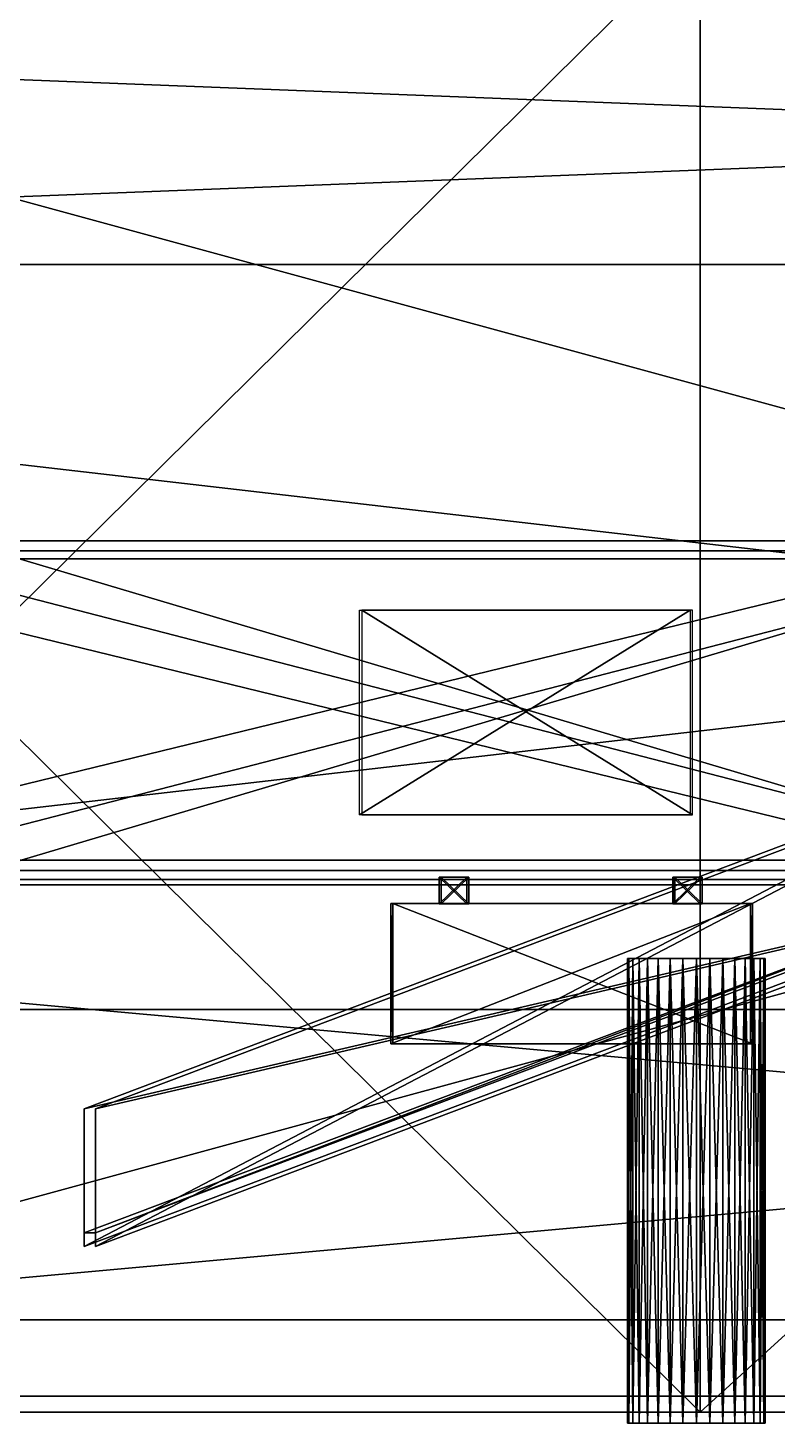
# Model space of a CAD drawing. Header units: metres. Extents: x -65 to 47, y 1 to 19.
# Drawn here: x -18.92 to -13.49, y 1.33 to 11.45 of the extents above; entities that cross this region are included whole.
import ezdxf

# ---------------------------------------------------------------- set-up
doc = ezdxf.new("R2010")
doc.units = ezdxf.units.M

msp = doc.modelspace()

# ---------------------------------------------------------------- linework, layer by layer
at = {"layer": 'AirlineSign.010'}
for points in [[(-16.5157, 5.74199, 138.196), (-14.1158, 7.22519, 138.178), (-14.1158, 5.74199, 138.178)], [(-14.1158, 7.22519, 138.178), (-16.5157, 5.74199, 138.196), (-16.5157, 7.22519, 138.196)], [(-16.4979, 7.22519, 140.524), (-14.098, 5.74199, 140.505), (-14.098, 7.22519, 140.505)], [(-14.098, 5.74199, 140.505), (-16.4979, 7.22519, 140.524), (-16.4979, 5.74199, 140.524)]]:
    msp.add_3dface(points, dxfattribs=at)
at = {"layer": 'back'}
for points in [[(-24.8963, 1.40639, -109.603), (-14.044, 12.1382, -109.603), (-14.044, 1.40639, -109.603)], [(-14.044, 12.1382, -109.603), (-24.8963, 1.40639, -109.603), (-24.8963, 12.1382, -109.603)], [(-14.044, 1.40639, -109.603), (-2.25657, 12.1382, -109.603), (-2.25658, 1.40639, -109.603)], [(-2.25657, 12.1382, -109.603), (-14.044, 1.40639, -109.603), (-14.044, 12.1382, -109.603)]]:
    msp.add_3dface(points, dxfattribs=at)
at = {"layer": 'Cube.005'}
for points in [[(-28.4474, 1.52413, 91.282), (12.5226, 5.23413, 91.282), (12.5226, 1.52413, 91.282)], [(12.5226, 5.23413, 91.282), (-28.4474, 1.52413, 91.282), (-28.4474, 5.23413, 91.282)], [(-28.4474, 5.23413, 114.572), (12.5226, 1.52413, 114.572), (12.5226, 5.23413, 114.572)], [(12.5226, 1.52413, 114.572), (-28.4474, 5.23413, 114.572), (-28.4474, 1.52413, 114.572)], [(12.5226, 5.23413, 91.282), (-28.4474, 5.23413, 114.572), (12.5226, 5.23413, 114.572)], [(-28.4474, 5.23413, 114.572), (12.5226, 5.23413, 91.282), (-28.4474, 5.23413, 91.282)], [(-28.4474, 1.52413, 91.282), (12.5226, 1.52413, 114.572), (-28.4474, 1.52413, 114.572)], [(12.5226, 1.52413, 114.572), (-28.4474, 1.52413, 91.282), (12.5226, 1.52413, 91.282)]]:
    msp.add_3dface(points, dxfattribs=at)
at = {"layer": 'Cube.007'}
for points in [[(-25.8545, 12.0763, -120.17), (10.8144, 2.0763, -116.252), (10.8144, 12.0763, -116.252)], [(10.8144, 2.0763, -116.252), (-25.8545, 12.0763, -120.17), (-25.8545, 2.0763, -120.17)], [(-22.1353, 2.0763, -154.972), (14.5336, 12.0763, -151.053), (14.5336, 2.0763, -151.053)], [(14.5336, 12.0763, -151.053), (-22.1353, 2.0763, -154.972), (-22.1353, 12.0763, -154.972)], [(-25.8545, 2.0763, -120.17), (11.2754, 2.0763, -120.565), (10.8144, 2.0763, -116.252)], [(11.2754, 2.0763, -120.565), (-25.8545, 2.0763, -120.17), (-25.3934, 2.0763, -124.484)], [(-25.3934, 2.0763, -124.484), (14.5336, 2.0763, -151.053), (11.2754, 2.0763, -120.565)], [(14.5336, 2.0763, -151.053), (-25.3934, 2.0763, -124.484), (-22.1353, 2.0763, -154.972)]]:
    msp.add_3dface(points, dxfattribs=at)
at = {"layer": 'Cube.011'}
for points in [[(-24.8963, 1.40639, -108.322), (-14.044, 1.40639, -92.2717), (-24.8963, 1.40639, -92.2717)], [(-14.044, 1.40639, -92.2717), (-24.8963, 1.40639, -108.322), (-14.044, 1.40639, -108.322)], [(-24.8963, 1.40639, -92.2717), (-14.044, 1.40639, -63.0661), (-24.8963, 1.40639, -63.0661)], [(-14.044, 1.40639, -63.0661), (-24.8963, 1.40639, -92.2717), (-14.044, 1.40639, -92.2717)], [(-24.8963, 1.40639, -109.603), (-14.044, 1.40639, -108.322), (-24.8963, 1.40639, -108.322)], [(-14.044, 1.40639, -108.322), (-24.8963, 1.40639, -109.603), (-14.044, 1.40639, -109.603)], [(-24.8963, 1.40639, 41.5326), (-14.044, 1.40639, 98.8857), (-24.8963, 1.40639, 98.8857)], [(-14.044, 1.40639, 98.8857), (-24.8963, 1.40639, 41.5326), (-14.044, 1.40639, 41.5326)], [(-24.8963, 1.40639, 98.8857), (-14.044, 1.40639, 100.397), (-24.8963, 1.40639, 100.397)], [(-14.044, 1.40639, 100.397), (-24.8963, 1.40639, 98.8857), (-14.044, 1.40639, 98.8857)], [(-24.8963, 1.40639, -63.0661), (-14.044, 1.40639, -33.0483), (-24.8963, 1.40639, -33.0483)], [(-14.044, 1.40639, -33.0483), (-24.8963, 1.40639, -63.0661), (-14.044, 1.40639, -63.0661)], [(-24.8963, 1.40639, -33.0483), (-14.044, 1.40639, -4.11331), (-24.8963, 1.40639, -4.11331)], [(-14.044, 1.40639, -4.11331), (-24.8963, 1.40639, -33.0483), (-14.044, 1.40639, -33.0483)], [(-24.8963, 1.40639, -4.11331), (-14.044, 1.40639, 13.742), (-24.8963, 1.40639, 13.742)], [(-14.044, 1.40639, 13.742), (-24.8963, 1.40639, -4.11331), (-14.044, 1.40639, -4.11331)], [(-24.8963, 1.40639, 13.742), (-14.044, 1.40639, 41.5326), (-24.8963, 1.40639, 41.5326)], [(-14.044, 1.40639, 41.5326), (-24.8963, 1.40639, 13.742), (-14.044, 1.40639, 13.742)], [(-14.044, 1.40639, -108.322), (-2.25658, 1.40639, -92.2717), (-14.044, 1.40639, -92.2717)], [(-2.25658, 1.40639, -92.2717), (-14.044, 1.40639, -108.322), (-2.25658, 1.40639, -108.322)], [(-14.044, 1.40639, -92.2717), (-2.25658, 1.40639, -63.0661), (-14.044, 1.40639, -63.0661)], [(-2.25658, 1.40639, -63.0661), (-14.044, 1.40639, -92.2717), (-2.25658, 1.40639, -92.2717)], [(-14.044, 1.40639, -109.603), (-2.25658, 1.40639, -108.322), (-14.044, 1.40639, -108.322)], [(-2.25658, 1.40639, -108.322), (-14.044, 1.40639, -109.603), (-2.25658, 1.40639, -109.603)], [(-14.044, 1.40639, 41.5326), (-2.25658, 1.40639, 98.8857), (-14.044, 1.40639, 98.8857)], [(-2.25658, 1.40639, 98.8857), (-14.044, 1.40639, 41.5326), (-2.25658, 1.40639, 41.5326)], [(-14.044, 1.40639, 98.8857), (-2.25657, 1.40639, 100.397), (-14.044, 1.40639, 100.397)], [(-2.25657, 1.40639, 100.397), (-14.044, 1.40639, 98.8857), (-2.25658, 1.40639, 98.8857)], [(-14.044, 1.40639, -63.0661), (-2.25658, 1.40639, -33.0483), (-14.044, 1.40639, -33.0483)], [(-2.25658, 1.40639, -33.0483), (-14.044, 1.40639, -63.0661), (-2.25658, 1.40639, -63.0661)], [(-14.044, 1.40639, -33.0483), (-2.25658, 1.40639, -4.11331), (-14.044, 1.40639, -4.11331)], [(-2.25658, 1.40639, -4.11331), (-14.044, 1.40639, -33.0483), (-2.25658, 1.40639, -33.0483)], [(-14.044, 1.40639, -4.11331), (-2.25658, 1.40639, 13.742), (-14.044, 1.40639, 13.742)], [(-2.25658, 1.40639, 13.742), (-14.044, 1.40639, -4.11331), (-2.25658, 1.40639, -4.11331)]]:
    msp.add_3dface(points, dxfattribs=at)
at = {"layer": 'Cube.031'}
for points in [[(-31.5457, 4.32833, 115.691), (15.2621, 4.32833, 117.182), (-31.5457, 4.32833, 117.182)], [(15.2621, 4.32833, 117.182), (-31.5457, 4.32833, 115.691), (15.2621, 4.32833, 115.691)], [(-31.5457, 4.32833, 57.1824), (15.2621, 4.32833, 58.8029), (-31.5457, 4.32833, 58.8029)], [(15.2621, 4.32833, 58.8029), (-31.5457, 4.32833, 57.1824), (15.2621, 4.32833, 57.1824)]]:
    msp.add_3dface(points, dxfattribs=at)
at = {"layer": 'Cylinder.001'}
for points in [[(-14.571, 1.32802, 116.245), (-14.5614, 4.69802, 116.343), (-14.571, 4.69802, 116.245)], [(-14.5614, 4.69802, 116.343), (-14.571, 1.32802, 116.245), (-14.5614, 1.32802, 116.343)], [(-14.5614, 1.32802, 116.147), (-14.571, 4.69802, 116.245), (-14.5614, 4.69802, 116.147)], [(-14.571, 4.69802, 116.245), (-14.5614, 1.32802, 116.147), (-14.571, 1.32802, 116.245)], [(-13.571, 4.69802, 116.245), (-14.571, 4.69802, 116.245), (-14.5614, 4.69802, 116.343)], [(-13.5806, 4.69802, 116.147), (-14.571, 4.69802, 116.245), (-13.571, 4.69802, 116.245)], [(-13.5806, 4.69802, 116.147), (-14.5614, 4.69802, 116.147), (-14.571, 4.69802, 116.245)], [(-14.5614, 1.32802, 116.343), (-14.5329, 4.69802, 116.436), (-14.5614, 4.69802, 116.343)], [(-14.5329, 4.69802, 116.436), (-14.5614, 1.32802, 116.343), (-14.5329, 1.32802, 116.436)], [(-14.5329, 1.32802, 116.054), (-14.5614, 4.69802, 116.147), (-14.5329, 4.69802, 116.054)], [(-14.5614, 4.69802, 116.147), (-14.5329, 1.32802, 116.054), (-14.5614, 1.32802, 116.147)], [(-13.5806, 4.69802, 116.343), (-14.5614, 4.69802, 116.343), (-14.5329, 4.69802, 116.436)], [(-13.571, 4.69802, 116.245), (-14.5614, 4.69802, 116.343), (-13.5806, 4.69802, 116.343)], [(-13.6091, 4.69802, 116.054), (-14.5614, 4.69802, 116.147), (-13.5806, 4.69802, 116.147)], [(-13.6091, 4.69802, 116.054), (-14.5329, 4.69802, 116.054), (-14.5614, 4.69802, 116.147)], [(-14.5329, 1.32802, 116.436), (-14.4867, 4.69802, 116.523), (-14.5329, 4.69802, 116.436)], [(-14.4867, 4.69802, 116.523), (-14.5329, 1.32802, 116.436), (-14.4867, 1.32802, 116.523)], [(-14.4867, 1.32802, 115.967), (-14.5329, 4.69802, 116.054), (-14.4867, 4.69802, 115.967)], [(-14.5329, 4.69802, 116.054), (-14.4867, 1.32802, 115.967), (-14.5329, 1.32802, 116.054)], [(-13.6091, 4.69802, 116.436), (-14.5329, 4.69802, 116.436), (-14.4867, 4.69802, 116.523)], [(-13.5806, 4.69802, 116.343), (-14.5329, 4.69802, 116.436), (-13.6091, 4.69802, 116.436)], [(-13.6553, 4.69802, 115.967), (-14.5329, 4.69802, 116.054), (-13.6091, 4.69802, 116.054)], [(-13.6553, 4.69802, 115.967), (-14.4867, 4.69802, 115.967), (-14.5329, 4.69802, 116.054)], [(-14.4867, 1.32802, 116.523), (-14.4246, 4.69802, 116.599), (-14.4867, 4.69802, 116.523)], [(-14.4246, 4.69802, 116.599), (-14.4867, 1.32802, 116.523), (-14.4246, 1.32802, 116.599)], [(-14.4246, 1.32802, 115.891), (-14.4867, 4.69802, 115.967), (-14.4246, 4.69802, 115.891)], [(-14.4867, 4.69802, 115.967), (-14.4246, 1.32802, 115.891), (-14.4867, 1.32802, 115.967)], [(-13.6553, 4.69802, 116.523), (-14.4867, 4.69802, 116.523), (-14.4246, 4.69802, 116.599)], [(-13.6091, 4.69802, 116.436), (-14.4867, 4.69802, 116.523), (-13.6553, 4.69802, 116.523)], [(-13.7174, 4.69802, 115.891), (-14.4867, 4.69802, 115.967), (-13.6553, 4.69802, 115.967)], [(-13.7174, 4.69802, 115.891), (-14.4246, 4.69802, 115.891), (-14.4867, 4.69802, 115.967)], [(-14.4246, 4.69802, 116.599), (-14.3488, 1.32802, 116.661), (-14.3488, 4.69802, 116.661)], [(-14.3488, 1.32802, 116.661), (-14.4246, 4.69802, 116.599), (-14.4246, 1.32802, 116.599)], [(-14.4246, 1.32802, 115.891), (-14.3488, 4.69802, 115.829), (-14.3488, 1.32802, 115.829)], [(-14.3488, 4.69802, 115.829), (-14.4246, 1.32802, 115.891), (-14.4246, 4.69802, 115.891)], [(-13.7174, 4.69802, 116.599), (-14.4246, 4.69802, 116.599), (-14.3488, 4.69802, 116.661)], [(-13.6553, 4.69802, 116.523), (-14.4246, 4.69802, 116.599), (-13.7174, 4.69802, 116.599)], [(-13.7932, 4.69802, 115.829), (-14.4246, 4.69802, 115.891), (-13.7174, 4.69802, 115.891)], [(-13.7932, 4.69802, 115.829), (-14.3488, 4.69802, 115.829), (-14.4246, 4.69802, 115.891)], [(-14.3488, 4.69802, 116.661), (-14.2623, 1.32802, 116.707), (-14.2623, 4.69802, 116.707)], [(-14.2623, 1.32802, 116.707), (-14.3488, 4.69802, 116.661), (-14.3488, 1.32802, 116.661)], [(-14.3488, 1.32802, 115.829), (-14.2623, 4.69802, 115.783), (-14.2623, 1.32802, 115.783)], [(-14.2623, 4.69802, 115.783), (-14.3488, 1.32802, 115.829), (-14.3488, 4.69802, 115.829)], [(-13.7932, 4.69802, 116.661), (-14.3488, 4.69802, 116.661), (-14.2623, 4.69802, 116.707)], [(-13.7174, 4.69802, 116.599), (-14.3488, 4.69802, 116.661), (-13.7932, 4.69802, 116.661)], [(-13.8797, 4.69802, 115.783), (-14.3488, 4.69802, 115.829), (-13.7932, 4.69802, 115.829)], [(-13.8797, 4.69802, 115.783), (-14.2623, 4.69802, 115.783), (-14.3488, 4.69802, 115.829)], [(-14.2623, 4.69802, 116.707), (-14.1685, 1.32802, 116.735), (-14.1685, 4.69802, 116.735)], [(-14.1685, 1.32802, 116.735), (-14.2623, 4.69802, 116.707), (-14.2623, 1.32802, 116.707)], [(-13.8797, 4.69802, 116.707), (-14.2623, 4.69802, 116.707), (-14.1685, 4.69802, 116.735)], [(-13.7932, 4.69802, 116.661), (-14.2623, 4.69802, 116.707), (-13.8797, 4.69802, 116.707)], [(-13.9735, 4.69802, 115.755), (-14.2623, 4.69802, 115.783), (-13.8797, 4.69802, 115.783)], [(-13.9735, 4.69802, 115.755), (-14.1685, 4.69802, 115.755), (-14.2623, 4.69802, 115.783)], [(-14.2623, 1.32802, 115.783), (-14.1685, 4.69802, 115.755), (-14.1685, 1.32802, 115.755)], [(-14.1685, 4.69802, 115.755), (-14.2623, 1.32802, 115.783), (-14.2623, 4.69802, 115.783)], [(-14.1685, 4.69802, 116.735), (-14.071, 1.32802, 116.745), (-14.071, 4.69802, 116.745)], [(-14.071, 1.32802, 116.745), (-14.1685, 4.69802, 116.735), (-14.1685, 1.32802, 116.735)], [(-13.9735, 4.69802, 116.735), (-14.1685, 4.69802, 116.735), (-14.071, 4.69802, 116.745)], [(-13.8797, 4.69802, 116.707), (-14.1685, 4.69802, 116.735), (-13.9735, 4.69802, 116.735)], [(-14.1685, 4.69802, 115.755), (-13.9735, 4.69802, 115.755), (-14.071, 4.69802, 115.745)], [(-14.1685, 1.32802, 115.755), (-14.071, 4.69802, 115.745), (-14.071, 1.32802, 115.745)], [(-14.071, 4.69802, 115.745), (-14.1685, 1.32802, 115.755), (-14.1685, 4.69802, 115.755)], [(-14.071, 1.32802, 115.745), (-13.9735, 4.69802, 115.755), (-13.9735, 1.32802, 115.755)], [(-13.9735, 4.69802, 115.755), (-14.071, 1.32802, 115.745), (-14.071, 4.69802, 115.745)], [(-14.071, 4.69802, 116.745), (-13.9735, 1.32802, 116.735), (-13.9735, 4.69802, 116.735)], [(-13.9735, 1.32802, 116.735), (-14.071, 4.69802, 116.745), (-14.071, 1.32802, 116.745)], [(-13.9735, 1.32802, 115.755), (-13.8797, 4.69802, 115.783), (-13.8797, 1.32802, 115.783)], [(-13.8797, 4.69802, 115.783), (-13.9735, 1.32802, 115.755), (-13.9735, 4.69802, 115.755)], [(-13.9735, 4.69802, 116.735), (-13.8797, 1.32802, 116.707), (-13.8797, 4.69802, 116.707)], [(-13.8797, 1.32802, 116.707), (-13.9735, 4.69802, 116.735), (-13.9735, 1.32802, 116.735)], [(-13.8797, 1.32802, 115.783), (-13.7932, 4.69802, 115.829), (-13.7932, 1.32802, 115.829)], [(-13.7932, 4.69802, 115.829), (-13.8797, 1.32802, 115.783), (-13.8797, 4.69802, 115.783)], [(-13.8797, 4.69802, 116.707), (-13.7932, 1.32802, 116.661), (-13.7932, 4.69802, 116.661)], [(-13.7932, 1.32802, 116.661), (-13.8797, 4.69802, 116.707), (-13.8797, 1.32802, 116.707)], [(-13.7932, 1.32802, 115.829), (-13.7174, 4.69802, 115.891), (-13.7174, 1.32802, 115.891)], [(-13.7174, 4.69802, 115.891), (-13.7932, 1.32802, 115.829), (-13.7932, 4.69802, 115.829)], [(-13.7932, 4.69802, 116.661), (-13.7174, 1.32802, 116.599), (-13.7174, 4.69802, 116.599)], [(-13.7174, 1.32802, 116.599), (-13.7932, 4.69802, 116.661), (-13.7932, 1.32802, 116.661)], [(-13.6553, 1.32802, 115.967), (-13.7174, 4.69802, 115.891), (-13.6553, 4.69802, 115.967)], [(-13.7174, 4.69802, 115.891), (-13.6553, 1.32802, 115.967), (-13.7174, 1.32802, 115.891)], [(-13.7174, 1.32802, 116.599), (-13.6553, 4.69802, 116.523), (-13.7174, 4.69802, 116.599)], [(-13.6553, 4.69802, 116.523), (-13.7174, 1.32802, 116.599), (-13.6553, 1.32802, 116.523)], [(-13.6091, 1.32802, 116.054), (-13.6553, 4.69802, 115.967), (-13.6091, 4.69802, 116.054)], [(-13.6553, 4.69802, 115.967), (-13.6091, 1.32802, 116.054), (-13.6553, 1.32802, 115.967)], [(-13.6553, 1.32802, 116.523), (-13.6091, 4.69802, 116.436), (-13.6553, 4.69802, 116.523)], [(-13.6091, 4.69802, 116.436), (-13.6553, 1.32802, 116.523), (-13.6091, 1.32802, 116.436)], [(-13.5806, 1.32802, 116.147), (-13.6091, 4.69802, 116.054), (-13.5806, 4.69802, 116.147)], [(-13.6091, 4.69802, 116.054), (-13.5806, 1.32802, 116.147), (-13.6091, 1.32802, 116.054)], [(-13.6091, 1.32802, 116.436), (-13.5806, 4.69802, 116.343), (-13.6091, 4.69802, 116.436)], [(-13.5806, 4.69802, 116.343), (-13.6091, 1.32802, 116.436), (-13.5806, 1.32802, 116.343)], [(-13.571, 1.32802, 116.245), (-13.5806, 4.69802, 116.147), (-13.571, 4.69802, 116.245)], [(-13.5806, 4.69802, 116.147), (-13.571, 1.32802, 116.245), (-13.5806, 1.32802, 116.147)], [(-13.5806, 1.32802, 116.343), (-13.571, 4.69802, 116.245), (-13.5806, 4.69802, 116.343)], [(-13.571, 4.69802, 116.245), (-13.5806, 1.32802, 116.343), (-13.571, 1.32802, 116.245)], [(-14.571, 1.32802, 116.245), (-13.5806, 1.32802, 116.343), (-14.5614, 1.32802, 116.343)], [(-14.571, 1.32802, 116.245), (-13.571, 1.32802, 116.245), (-13.5806, 1.32802, 116.343)], [(-14.571, 1.32802, 116.245), (-13.5806, 1.32802, 116.147), (-13.571, 1.32802, 116.245)], [(-14.5614, 1.32802, 116.147), (-13.5806, 1.32802, 116.147), (-14.571, 1.32802, 116.245)], [(-14.5614, 1.32802, 116.343), (-13.6091, 1.32802, 116.436), (-14.5329, 1.32802, 116.436)], [(-14.5614, 1.32802, 116.343), (-13.5806, 1.32802, 116.343), (-13.6091, 1.32802, 116.436)], [(-14.5329, 1.32802, 116.054), (-13.5806, 1.32802, 116.147), (-14.5614, 1.32802, 116.147)], [(-14.5329, 1.32802, 116.436), (-13.6091, 1.32802, 116.436), (-14.4867, 1.32802, 116.523)], [(-14.5329, 1.32802, 116.054), (-13.6091, 1.32802, 116.054), (-13.5806, 1.32802, 116.147)], [(-14.4867, 1.32802, 115.967), (-13.6091, 1.32802, 116.054), (-14.5329, 1.32802, 116.054)], [(-14.4867, 1.32802, 116.523), (-13.7174, 1.32802, 116.599), (-14.4246, 1.32802, 116.599)], [(-14.4867, 1.32802, 116.523), (-13.6553, 1.32802, 116.523), (-13.7174, 1.32802, 116.599)], [(-14.4867, 1.32802, 116.523), (-13.6091, 1.32802, 116.436), (-13.6553, 1.32802, 116.523)], [(-14.4867, 1.32802, 115.967), (-13.6553, 1.32802, 115.967), (-13.6091, 1.32802, 116.054)], [(-14.4246, 1.32802, 115.891), (-13.6553, 1.32802, 115.967), (-14.4867, 1.32802, 115.967)], [(-14.4246, 1.32802, 116.599), (-13.7932, 1.32802, 116.661), (-14.3488, 1.32802, 116.661)], [(-14.4246, 1.32802, 116.599), (-13.7174, 1.32802, 116.599), (-13.7932, 1.32802, 116.661)], [(-14.4246, 1.32802, 115.891), (-13.7174, 1.32802, 115.891), (-13.6553, 1.32802, 115.967)], [(-14.3488, 1.32802, 115.829), (-13.7174, 1.32802, 115.891), (-14.4246, 1.32802, 115.891)], [(-14.3488, 1.32802, 116.661), (-13.8797, 1.32802, 116.707), (-14.2623, 1.32802, 116.707)], [(-14.3488, 1.32802, 116.661), (-13.7932, 1.32802, 116.661), (-13.8797, 1.32802, 116.707)], [(-14.3488, 1.32802, 115.829), (-13.7932, 1.32802, 115.829), (-13.7174, 1.32802, 115.891)], [(-14.2623, 1.32802, 115.783), (-13.7932, 1.32802, 115.829), (-14.3488, 1.32802, 115.829)], [(-14.2623, 1.32802, 116.707), (-13.9735, 1.32802, 116.735), (-14.1685, 1.32802, 116.735)], [(-14.2623, 1.32802, 116.707), (-13.8797, 1.32802, 116.707), (-13.9735, 1.32802, 116.735)], [(-14.2623, 1.32802, 115.783), (-13.8797, 1.32802, 115.783), (-13.7932, 1.32802, 115.829)], [(-14.1685, 1.32802, 115.755), (-13.8797, 1.32802, 115.783), (-14.2623, 1.32802, 115.783)], [(-14.1685, 1.32802, 116.735), (-13.9735, 1.32802, 116.735), (-14.071, 1.32802, 116.745)], [(-14.1685, 1.32802, 115.755), (-13.9735, 1.32802, 115.755), (-13.8797, 1.32802, 115.783)], [(-13.9735, 1.32802, 115.755), (-14.1685, 1.32802, 115.755), (-14.071, 1.32802, 115.745)]]:
    msp.add_3dface(points, dxfattribs=at)
at = {"layer": 'front'}
for points in [[(-24.8963, 12.1382, 100.397), (-14.044, 1.40639, 100.397), (-14.044, 12.1382, 100.397)], [(-14.044, 1.40639, 100.397), (-24.8963, 12.1382, 100.397), (-24.8963, 1.40639, 100.397)], [(-14.044, 12.1382, 100.397), (-2.25657, 1.40639, 100.397), (-2.25658, 12.1382, 100.397)], [(-2.25657, 1.40639, 100.397), (-14.044, 12.1382, 100.397), (-14.044, 1.40639, 100.397)]]:
    msp.add_3dface(points, dxfattribs=at)
at = {"layer": 'object2_back'}
for points in [[(-31.5457, 9.73332, 57.1824), (15.2621, 11.5676, 57.1824), (15.2621, 9.73332, 57.1824)], [(15.2621, 11.5676, 57.1824), (-31.5457, 9.73332, 57.1824), (-31.5457, 11.5676, 57.1824)], [(-31.5457, 4.32833, 57.1824), (15.2621, 9.73332, 57.1824), (15.2621, 4.32833, 57.1824)], [(15.2621, 9.73332, 57.1824), (-31.5457, 4.32833, 57.1824), (-31.5457, 9.73332, 57.1824)]]:
    msp.add_3dface(points, dxfattribs=at)
at = {"layer": 'object2_front'}
for points in [[(-31.5457, 11.5676, 117.182), (15.2621, 9.73332, 117.182), (15.2621, 11.5676, 117.182)], [(15.2621, 9.73332, 117.182), (-31.5457, 11.5676, 117.182), (-31.5457, 9.73332, 117.182)], [(-31.5457, 9.73332, 117.182), (15.2621, 4.32833, 117.182), (15.2621, 9.73332, 117.182)], [(15.2621, 4.32833, 117.182), (-31.5457, 9.73332, 117.182), (-31.5457, 4.32833, 117.182)], [(-31.5457, 4.32833, 58.8029), (15.2621, 4.32833, 115.691), (-31.5457, 4.32833, 115.691)], [(15.2621, 4.32833, 115.691), (-31.5457, 4.32833, 58.8029), (15.2621, 4.32833, 58.8029)]]:
    msp.add_3dface(points, dxfattribs=at)
at = {"layer": 'Rotunda2.010'}
for points in [[(-18.5128, 3.60877, 141.522), (-11.6216, 5.20877, 141.469), (-11.6216, 6.20877, 141.469)], [(-18.5128, 2.60877, 141.522), (-11.6216, 6.20877, 141.469), (-11.6216, 5.20877, 141.469)], [(-11.6216, 6.20877, 141.469), (-18.5128, 2.60877, 141.522), (-18.5128, 3.60877, 141.522)], [(-18.4305, 2.60877, 140.806), (-11.5393, 6.20877, 140.753), (-11.5393, 5.20877, 140.753)], [(-11.5393, 6.20877, 140.753), (-18.4305, 2.60877, 140.806), (-18.4305, 3.60877, 140.806)], [(-18.4305, 3.60877, 140.806), (-11.5393, 5.20877, 140.753), (-11.5393, 6.20877, 140.753)], [(-18.4305, 2.70877, 140.806), (-11.6216, 5.30877, 141.469), (-18.5128, 2.70877, 141.522)], [(-11.6216, 5.30877, 141.469), (-18.4305, 2.70877, 140.806), (-18.5128, 2.70877, 141.522)], [(-11.6216, 5.30877, 141.469), (-18.4305, 2.70877, 140.806), (-11.5393, 5.30877, 140.753)], [(-18.4305, 2.70877, 140.806), (-11.6216, 5.30877, 141.469), (-11.5393, 5.30877, 140.753)], [(-11.6216, 5.20877, 141.469), (-18.5128, 3.60877, 141.522), (-18.5128, 2.60877, 141.522)], [(-11.5393, 5.20877, 140.753), (-18.4305, 3.60877, 140.806), (-18.4305, 2.60877, 140.806)]]:
    msp.add_3dface(points, dxfattribs=at)
at = {"layer": 'topborder'}
for points in [[(-14.044, 1.40639, 13.742), (-2.25658, 1.40639, 41.5326), (-14.044, 1.40639, 41.5326)], [(-2.25658, 1.40639, 41.5326), (-14.044, 1.40639, 13.742), (-2.25658, 1.40639, 13.742)]]:
    msp.add_3dface(points, dxfattribs=at)
at = {"layer": 'Tunnel2.010'}
for points in [[(-21.2018, 5.41113, 138.426), (-12.2344, 7.59882, 138.357), (-12.2344, 5.41113, 138.357)], [(-12.2344, 7.59882, 138.357), (-21.2018, 5.41113, 138.426), (-21.2018, 7.59882, 138.426)], [(-12.2195, 7.59882, 140.297), (-21.2018, 7.59882, 138.426), (-21.187, 7.59882, 140.366)], [(-21.2018, 7.59882, 138.426), (-12.2195, 7.59882, 140.297), (-12.2344, 7.59882, 138.357)], [(-21.187, 7.59882, 140.366), (-12.2195, 5.41113, 140.297), (-12.2195, 7.59882, 140.297)], [(-12.2195, 5.41113, 140.297), (-21.187, 7.59882, 140.366), (-21.187, 5.41113, 140.366)], [(-21.2018, 5.41113, 138.426), (-12.2195, 5.41113, 140.297), (-21.187, 5.41113, 140.366)], [(-12.2195, 5.41113, 140.297), (-21.2018, 5.41113, 138.426), (-12.2344, 5.41113, 138.357)]]:
    msp.add_3dface(points, dxfattribs=at)
at = {"layer": 'Tunnel3.010'}
for points in [[(-20.2457, 5.33625, 138.338), (-11.2782, 7.65555, 138.269), (-11.2782, 5.33625, 138.269)], [(-11.2782, 7.65555, 138.269), (-20.2457, 5.33625, 138.338), (-20.2457, 7.65555, 138.338)], [(-11.2621, 7.65555, 140.371), (-20.2457, 7.65555, 138.338), (-20.2296, 7.65555, 140.439)], [(-20.2457, 7.65555, 138.338), (-11.2621, 7.65555, 140.371), (-11.2782, 7.65555, 138.269)], [(-20.2296, 7.65555, 140.439), (-11.2621, 5.33625, 140.371), (-11.2621, 7.65555, 140.371)], [(-11.2621, 5.33625, 140.371), (-20.2296, 7.65555, 140.439), (-20.2296, 5.33625, 140.439)], [(-20.2457, 5.33625, 138.338), (-11.2621, 5.33625, 140.371), (-20.2296, 5.33625, 140.439)], [(-11.2621, 5.33625, 140.371), (-20.2457, 5.33625, 138.338), (-11.2782, 5.33625, 138.269)]]:
    msp.add_3dface(points, dxfattribs=at)
at = {"layer": 'Tunnel4.010'}
for points in [[(-11.1628, 7.72891, 140.464), (-19.443, 7.72891, 138.237), (-19.4255, 7.72891, 140.528)], [(-19.443, 7.72891, 138.237), (-11.1628, 7.72891, 140.464), (-11.1804, 7.72891, 138.174)], [(-19.443, 5.27241, 138.237), (-11.1804, 7.72891, 138.174), (-11.1804, 5.27241, 138.174)], [(-11.1804, 7.72891, 138.174), (-19.443, 5.27241, 138.237), (-19.443, 7.72891, 138.237)], [(-19.4255, 7.72891, 140.528), (-11.1628, 5.27241, 140.464), (-11.1628, 7.72891, 140.464)], [(-11.1628, 5.27241, 140.464), (-19.4255, 7.72891, 140.528), (-19.4255, 5.27241, 140.528)], [(-19.443, 5.27241, 138.237), (-11.1628, 5.27241, 140.464), (-19.4255, 5.27241, 140.528)], [(-11.1628, 5.27241, 140.464), (-19.443, 5.27241, 138.237), (-11.1804, 5.27241, 138.174)], [(-15.9367, 5.0952, 138.413), (-15.9361, 5.28956, 138.485), (-15.9367, 5.28956, 138.413)], [(-15.9361, 5.28956, 138.485), (-15.9367, 5.0952, 138.413), (-15.9361, 5.0952, 138.485)], [(-15.9367, 5.0952, 138.413), (-15.7369, 5.28956, 138.411), (-15.7369, 5.0952, 138.411)], [(-15.7369, 5.28956, 138.411), (-15.9367, 5.0952, 138.413), (-15.9367, 5.28956, 138.413)], [(-15.9361, 5.28956, 138.485), (-15.7364, 5.0952, 138.484), (-15.7364, 5.28956, 138.484)], [(-15.7364, 5.0952, 138.484), (-15.9361, 5.28956, 138.485), (-15.9361, 5.0952, 138.485)], [(-15.9228, 5.0952, 140.226), (-15.723, 5.28956, 140.225), (-15.723, 5.0952, 140.225)], [(-15.723, 5.28956, 140.225), (-15.9228, 5.0952, 140.226), (-15.9228, 5.28956, 140.226)], [(-15.9228, 5.0952, 140.226), (-15.9223, 5.28956, 140.299), (-15.9228, 5.28956, 140.226)], [(-15.9223, 5.28956, 140.299), (-15.9228, 5.0952, 140.226), (-15.9223, 5.0952, 140.299)], [(-15.9223, 5.28956, 140.299), (-15.7225, 5.0952, 140.297), (-15.7225, 5.28956, 140.297)], [(-15.7225, 5.0952, 140.297), (-15.9223, 5.28956, 140.299), (-15.9223, 5.0952, 140.299)], [(-15.7364, 5.0952, 138.484), (-15.7369, 5.28956, 138.411), (-15.7364, 5.28956, 138.484)], [(-15.7369, 5.28956, 138.411), (-15.7364, 5.0952, 138.484), (-15.7369, 5.0952, 138.411)], [(-15.7225, 5.0952, 140.297), (-15.723, 5.28956, 140.225), (-15.7225, 5.28956, 140.297)], [(-15.723, 5.28956, 140.225), (-15.7225, 5.0952, 140.297), (-15.723, 5.0952, 140.225)], [(-14.2428, 5.0952, 138.4), (-14.043, 5.28956, 138.398), (-14.043, 5.0952, 138.398)], [(-14.043, 5.28956, 138.398), (-14.2428, 5.0952, 138.4), (-14.2428, 5.28956, 138.4)], [(-14.2428, 5.0952, 138.4), (-14.2423, 5.28956, 138.472), (-14.2428, 5.28956, 138.4)], [(-14.2423, 5.28956, 138.472), (-14.2428, 5.0952, 138.4), (-14.2423, 5.0952, 138.472)], [(-14.2423, 5.28956, 138.472), (-14.0425, 5.0952, 138.471), (-14.0425, 5.28956, 138.471)], [(-14.0425, 5.0952, 138.471), (-14.2423, 5.28956, 138.472), (-14.2423, 5.0952, 138.472)], [(-14.2289, 5.0952, 140.214), (-14.2284, 5.28956, 140.286), (-14.2289, 5.28956, 140.214)], [(-14.2284, 5.28956, 140.286), (-14.2289, 5.0952, 140.214), (-14.2284, 5.0952, 140.286)], [(-14.2289, 5.0952, 140.214), (-14.0291, 5.28956, 140.212), (-14.0291, 5.0952, 140.212)], [(-14.0291, 5.28956, 140.212), (-14.2289, 5.0952, 140.214), (-14.2289, 5.28956, 140.214)], [(-14.2284, 5.28956, 140.286), (-14.0286, 5.0952, 140.284), (-14.0286, 5.28956, 140.284)], [(-14.0286, 5.0952, 140.284), (-14.2284, 5.28956, 140.286), (-14.2284, 5.0952, 140.286)], [(-14.0425, 5.0952, 138.471), (-14.043, 5.28956, 138.398), (-14.0425, 5.28956, 138.471)], [(-14.043, 5.28956, 138.398), (-14.0425, 5.0952, 138.471), (-14.043, 5.0952, 138.398)], [(-14.0286, 5.0952, 140.284), (-14.0291, 5.28956, 140.212), (-14.0286, 5.28956, 140.284)], [(-14.0291, 5.28956, 140.212), (-14.0286, 5.0952, 140.284), (-14.0291, 5.0952, 140.212)], [(-16.2887, 4.07933, 138.408), (-16.2741, 5.09824, 140.306), (-16.2887, 5.09824, 138.408)], [(-16.2741, 5.09824, 140.306), (-16.2887, 4.07933, 138.408), (-16.2741, 4.07933, 140.306)], [(-16.2887, 4.07933, 138.408), (-13.6787, 5.09824, 138.388), (-13.6787, 4.07933, 138.388)], [(-13.6787, 5.09824, 138.388), (-16.2887, 4.07933, 138.408), (-16.2887, 5.09824, 138.408)], [(-13.6641, 5.09824, 140.286), (-16.2887, 5.09824, 138.408), (-16.2741, 5.09824, 140.306)], [(-16.2887, 5.09824, 138.408), (-13.6641, 5.09824, 140.286), (-13.6787, 5.09824, 138.388)], [(-16.2741, 5.09824, 140.306), (-13.6641, 4.07933, 140.286), (-13.6641, 5.09824, 140.286)], [(-13.6641, 4.07933, 140.286), (-16.2741, 5.09824, 140.306), (-16.2741, 4.07933, 140.306)], [(-13.6641, 4.07933, 140.286), (-13.6787, 5.09824, 138.388), (-13.6641, 5.09824, 140.286)], [(-13.6787, 5.09824, 138.388), (-13.6641, 4.07933, 140.286), (-13.6787, 4.07933, 138.388)], [(-16.2887, 4.07933, 138.408), (-13.6641, 4.07933, 140.286), (-16.2741, 4.07933, 140.306)], [(-13.6641, 4.07933, 140.286), (-16.2887, 4.07933, 138.408), (-13.6787, 4.07933, 138.388)]]:
    msp.add_3dface(points, dxfattribs=at)

doc.saveas('drawing.dxf')
